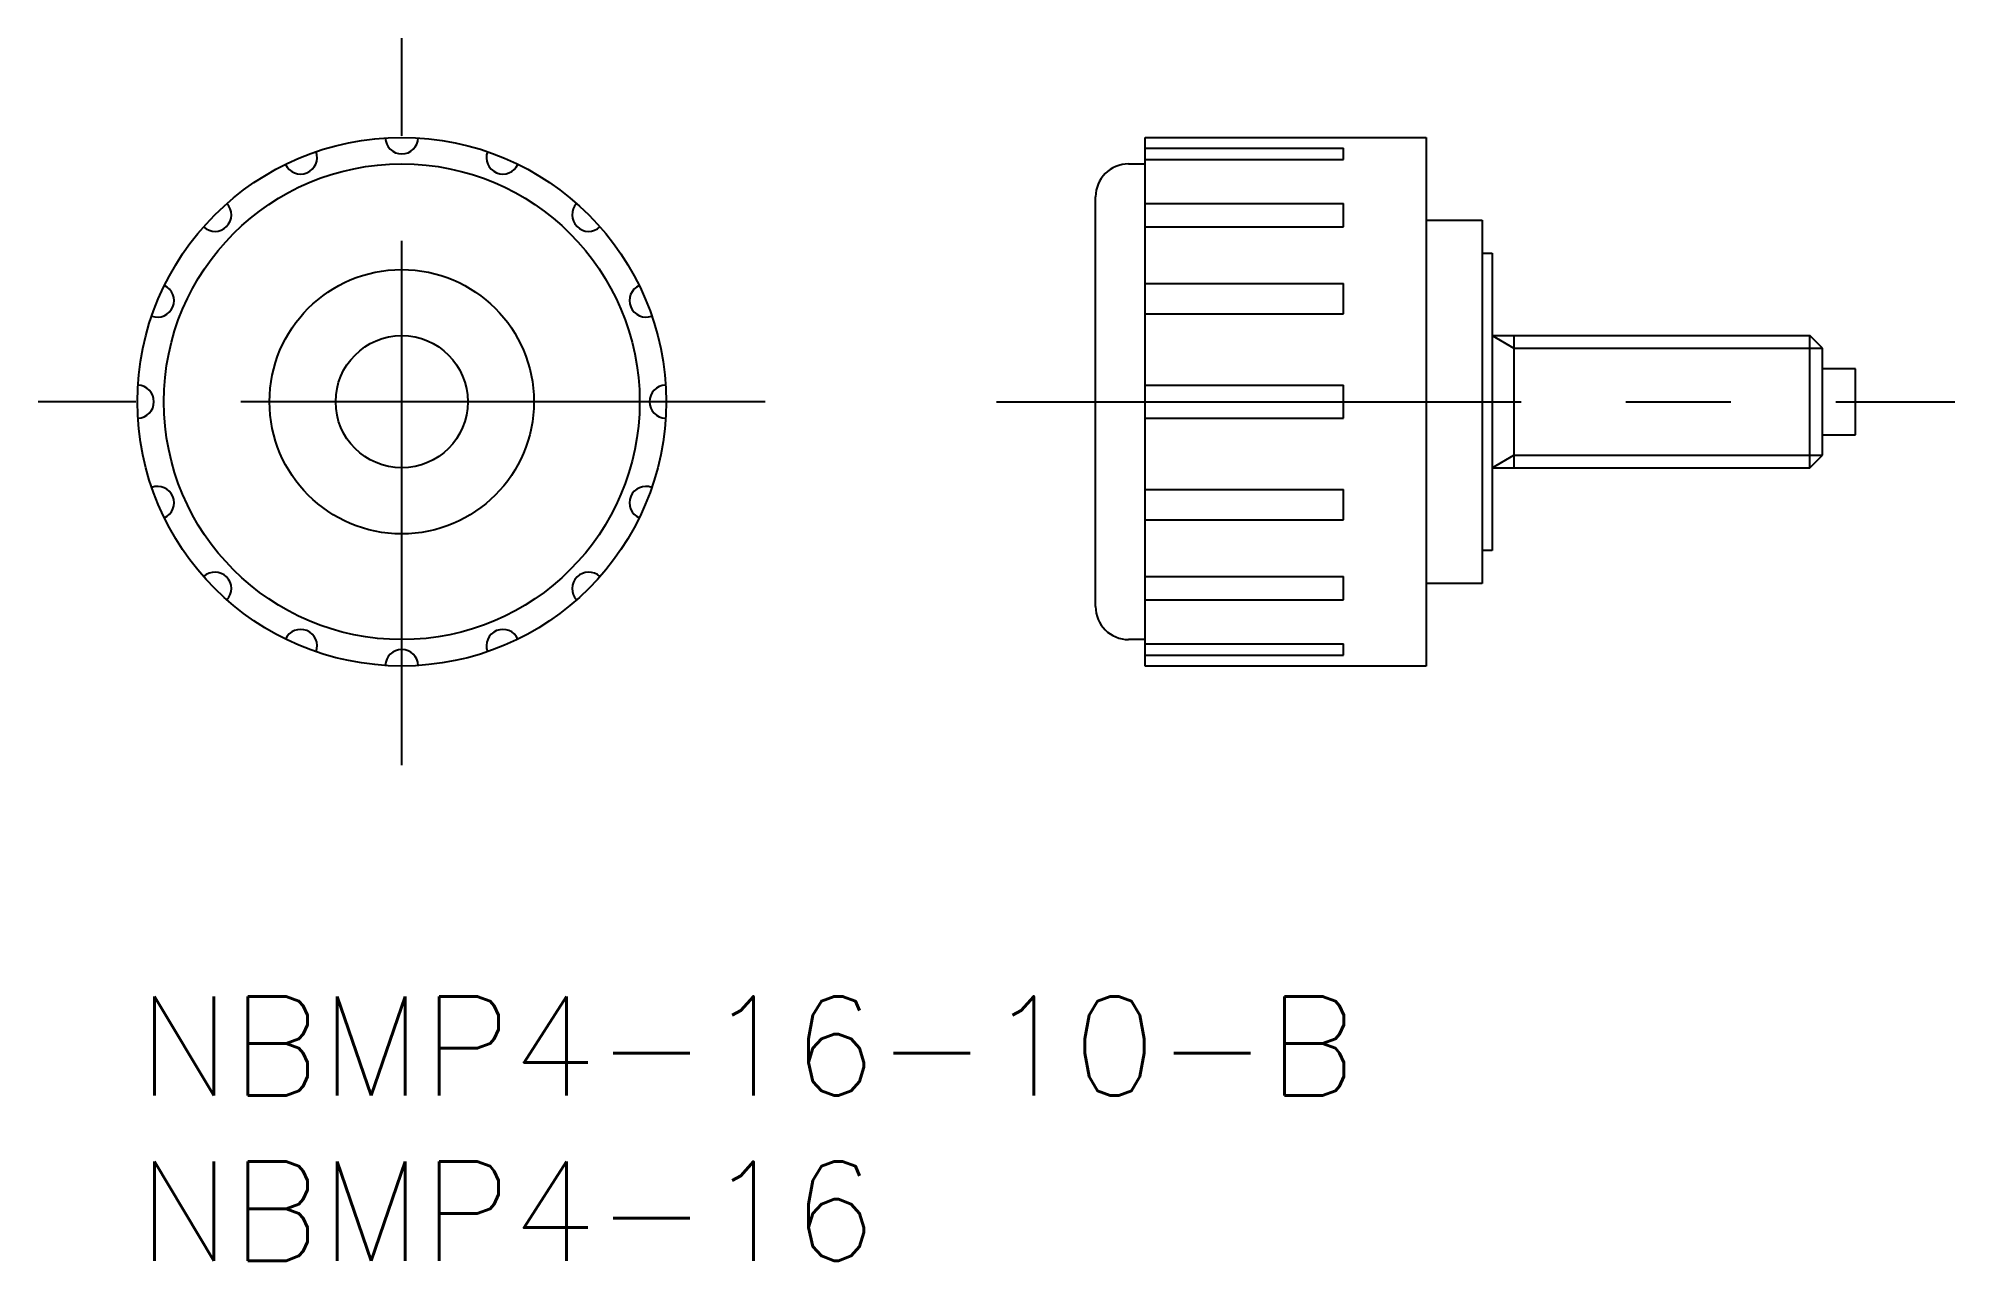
# Model space of a CAD drawing. Extents: x -3 to 55, y -8 to 29.
import ezdxf

# ---------------------------------------------------------------- set-up
doc = ezdxf.new("R2010")
doc.units = 0
doc.header["$LTSCALE"] = 0.5
doc.linetypes.add('CENTER', pattern=[50.8, 31.75, -6.35, 6.35, -6.35])
for name, color, linetype in [('MSM_CENTER', 1, 'CENTER'), ('MSM_CONTINUOUS', 7, 'CONTINUOUS'), ('MSM_NARROW', 5, 'CONTINUOUS'), ('MSM_PART_NUMBER', 7, 'CONTINUOUS')]:
    doc.layers.add(name, color=color, linetype=linetype)
doc.styles.get("Standard").update_dxf_attribs({"font": 'txt.shx', "height": 3, "bigfont": 'bigfont.shx'})

# ---------------------------------------------------------------- blocks, each defined once
blk = doc.blocks.new('*U2')
at = {"layer": 'MSM_PART_NUMBER'}
blk.add_text('NBMP4-16-10-B', height=3, dxfattribs=at).set_placement((0, -3))
blk = doc.blocks.new('*U3')
at = {"layer": 'MSM_PART_NUMBER'}
blk.add_text('NBMP4-16', height=3, dxfattribs=at).set_placement((0, -8))

msp = doc.modelspace()

# ---------------------------------------------------------------- linework, layer by layer
at = {"layer": 'MSM_CENTER'}
for p, q in [((8, 7), (8, 29)), ((19, 18), (-3, 18)), ((26, 18), (55, 18))]:
    msp.add_line(p, q, dxfattribs=at)
at = {"layer": 'MSM_CONTINUOUS'}
for p, q in [((30.5, 26), (39, 26)), ((30.5, 10), (30.5, 26)), ((30.5, 25.674), (36.5, 25.674)), ((36.5, 25.332), (36.5, 25.674)), ((39, 26), (39, 10)), ((30, 25.2), (30.5, 25.2)), ((30.5, 25.332), (36.5, 25.332)), ((29, 11.8), (29, 24.2)), ((30.5, 23.999), (36.5, 23.999)), ((36.5, 23.292), (36.5, 23.999)), ((30.5, 23.292), (36.5, 23.292)), ((39, 23.5), (40.7, 23.5)), ((40.7, 23.5), (40.7, 12.5)), ((40.7, 22.5), (41, 22.5)), ((41, 22.5), (41, 13.5)), ((30.5, 21.58), (36.5, 21.58)), ((36.5, 20.66), (36.5, 21.58)), ((30.5, 20.66), (36.5, 20.66)), ((41, 20), (50.621, 20)), ((41.656, 20), (41.656, 16)), ((50.621, 16), (50.621, 20)), ((51, 19.621), (50.621, 20)), ((51, 16.379), (51, 19.621)), ((52, 19), (51, 19)), ((52, 17), (52, 19)), ((30.5, 18.5), (36.5, 18.5)), ((36.5, 17.5), (36.5, 18.5)), ((30.5, 17.5), (36.5, 17.5)), ((51, 17), (52, 17)), ((50.621, 16), (51, 16.379)), ((41, 16), (50.621, 16)), ((30.5, 15.34), (36.5, 15.34)), ((36.5, 14.42), (36.5, 15.34)), ((30.5, 14.42), (36.5, 14.42)), ((41, 13.5), (40.7, 13.5)), ((30.5, 12.708), (36.5, 12.708)), ((36.5, 12.001), (36.5, 12.708)), ((40.7, 12.5), (39, 12.5)), ((30.5, 12.001), (36.5, 12.001)), ((30.5, 10.8), (30, 10.8)), ((30.5, 10.668), (36.5, 10.668)), ((36.5, 10.326), (36.5, 10.668)), ((30.5, 10.326), (36.5, 10.326)), ((39, 10), (30.5, 10))]:
    msp.add_line(p, q, dxfattribs=at)
for radius in [8, 7.2, 4, 2]:
    msp.add_circle((8, 18), radius, dxfattribs=at)
for centre, radius, start, end in [((4.939, 25.391), 0.5, 204.29078, 20.70922), ((8, 26), 0.5, 181.79078, 358.20922), ((11.061, 25.391), 0.5, 159.29078, 335.70922), ((30, 24.2), 1, 90, 180), ((2.343, 23.657), 0.5, 226.79078, 43.20922), ((13.657, 23.657), 0.5, 136.79078, 313.20922), ((0.609, 21.061), 0.5, 249.29078, 65.70922), ((15.391, 21.061), 0.5, 114.29078, 290.70922), ((0, 18), 0.5, 271.79078, 88.20922), ((16, 18), 0.5, 91.79078, 268.20922), ((0.609, 14.939), 0.5, 294.29078, 110.70922), ((15.391, 14.939), 0.5, 69.29078, 245.70922), ((2.343, 12.343), 0.5, 316.79078, 133.20922), ((13.657, 12.343), 0.5, 46.79078, 223.20922), ((30, 11.8), 1, 180, 270), ((4.939, 10.609), 0.5, 339.29078, 155.70922), ((11.061, 10.609), 0.5, 24.29078, 200.70922), ((8, 10), 0.5, 1.79078, 178.20922)]:
    msp.add_arc(centre, radius, start, end, dxfattribs=at)
at = {"layer": 'MSM_NARROW'}
for p, q in [((41, 20), (41.656, 19.621)), ((41.656, 19.621), (51, 19.621)), ((41, 16), (41.656, 16.379)), ((41.656, 16.379), (51, 16.379))]:
    msp.add_line(p, q, dxfattribs=at)

# ---------------------------------------------------------------- block references
at = {"layer": 'MSM_CONTINUOUS'}
for name in ['*U2', '*U3']:
    msp.add_blockref(name, (0, 0), dxfattribs=at)

doc.saveas('drawing.dxf')
